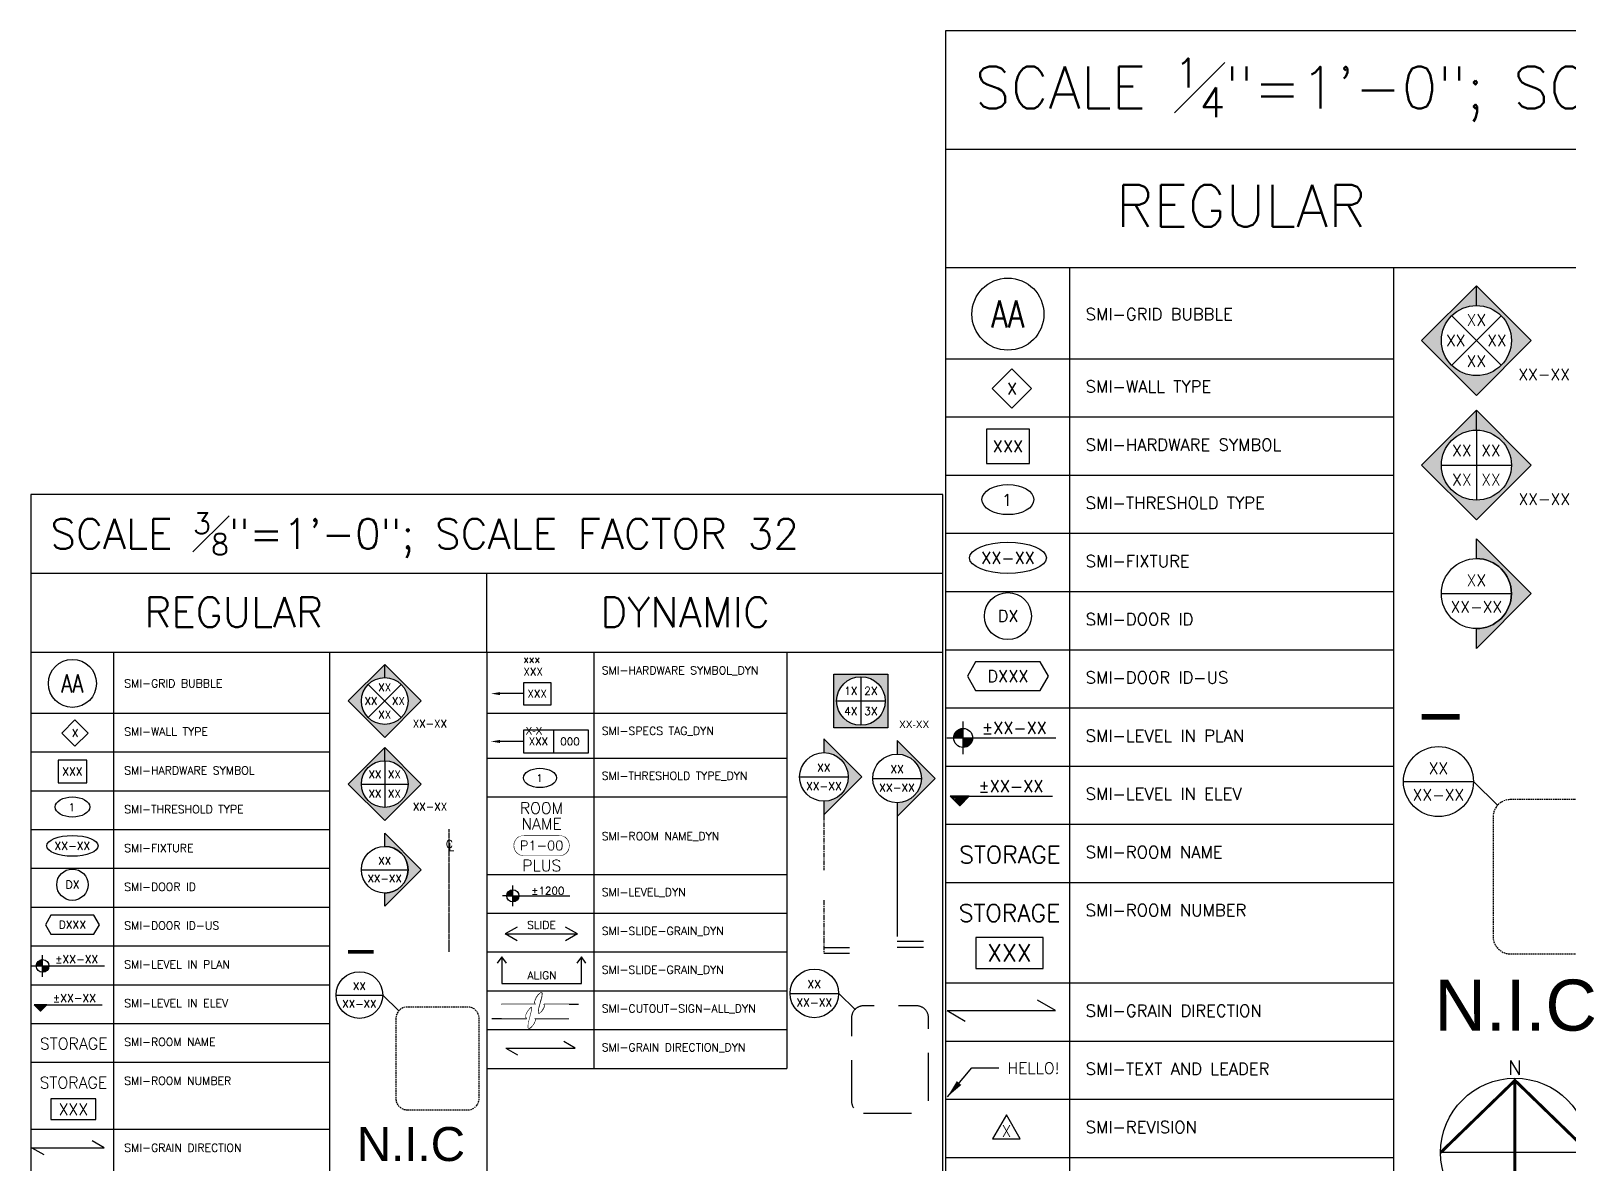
# Model space of a CAD drawing. Header units: inches. Extents: x -11160 to 9368, y -3485 to 2663.
# Drawn here: x -4414 to -3902, y 990 to 1367 of the extents above; entities that cross this region are included whole.
import ezdxf
from ezdxf.enums import TextEntityAlignment as Align

# ---------------------------------------------------------------- set-up
doc = ezdxf.new("R2018")
doc.units = ezdxf.units.IN
doc.header["$MEASUREMENT"] = 0
doc.set_wipeout_variables(frame=1)
for name, pattern in [('AUDIT_D_100415104425-1', [0]), ('CENTER', [2, 1.25, -0.25, 0.25, -0.25]), ('CENTER2', [1.125, 0.75, -0.125, 0.125, -0.125]), ('HIDDENX2', [0.75, 0.5, -0.25]), ('PHANTOM2', [1.25, 0.625, -0.125, 0.125, -0.125, 0.125, -0.125])]:
    doc.linetypes.add(name, pattern=pattern)
doc.layers.add('A-ARCH-NOTE', color=2, linetype='AUDIT_D_100415104425-1', lineweight=20)
doc.layers.add('SM-A-NOTE', color=2, linetype='Continuous')
doc.layers.add('SM-I-Ctrl-Wout', color=197, linetype='Continuous')
doc.styles.add('ATTRIBUTES', font='romans.shx')
doc.styles.add('ATTRIBUTES-1', font='romans.shx', dxfattribs={"height": 0.082031})
doc.styles.add('ROMANS65', font='ROMANS.shx', dxfattribs={"height": 6.5})
doc.styles.add('SIMPLEX', font='simplex.shx')
doc.styles.add('SMI-1', font='romans.shx', dxfattribs={"height": 0.082031})
doc.styles.add('SMI-24', font='romans.shx', dxfattribs={"height": 2})
doc.styles.add('SMI-48', font='romans.shx', dxfattribs={"height": 4})
doc.styles.add('SMM-1', font='romans.shx', dxfattribs={"height": 2})
doc.styles.add('SMM-50', font='romans.shx', dxfattribs={"height": 100})
doc.styles.add('SMM-BOLD', font='arial.ttf', dxfattribs={"height": 0.5})
doc.dimstyles.new('SMI-48', dxfattribs={"dimscale": 48, "dimtxt": 4, "dimasz": 0.125, "dimexe": 0.078125, "dimexo": 0.078125, "dimgap": 0.0625, "dimtad": 1, "dimdec": 4, "dimzin": 3, "dimdsep": 46, "dimlunit": 4, "dimtxsty": 'SMI-48', "dimblk": 'SMI-thick', "dimcen": 0.09375, "dimclrd": 1, "dimclre": 1, "dimclrt": 2, "dimadec": 0, "dimazin": 0, "dimtfac": 0.09375, "dimtdec": 4, "dimtmove": 2, "dimatfit": 3, "dimfxl": 0.078125, "dimfrac": 2, "dimtolj": 1, "dimtzin": 3, "dimarcsym": 0})

# ---------------------------------------------------------------- blocks, each defined once
blk = doc.blocks.new('SMI-thick')
at = {"color": 0, "linetype": 'Continuous'}
blk.add_line((-1.078, 0), (1.078, 0), dxfattribs=at)
at = {"color": 4, "linetype": 'Continuous'}
blk.add_line((0.386, 0.386), (-0.386, -0.386), dxfattribs=at)
blk = doc.blocks.new('SMI-4_way_angled_elevation_symbol')
at = {"color": 2}
for p, q in [((4.36, 4.36), (-4.36, -4.36)), ((-4.36, 4.36), (4.36, -4.36))]:
    blk.add_line(p, q, dxfattribs=at)
blk.add_circle((0, 0), 6.17, dxfattribs=at)
at = {"color": 2, "style": 'ATTRIBUTES-1'}
for p in [(0, 3.62), (-3.62, 0), (3.62, 0), (0, -3.62)]:
    blk.add_attdef('NO', text='', height=2, dxfattribs=at).set_placement(p, align=Align.MIDDLE_CENTER)
blk.add_attdef('PAGE', text='', height=2, dxfattribs=at).set_placement((7.41, -4.97), align=Align.TOP_LEFT)
blk = doc.blocks.new('SMM-reference-bubble')
at = {"color": 3}
blk.add_line((-6.17, 0), (6.17, 0), dxfattribs=at)
blk.add_circle((0, 0), 6.17, dxfattribs=at)
at = {"color": 2, "style": 'ATTRIBUTES-1'}
for tag, p in [('NO', (0, 2.34)), ('PAGE', (0, -2.34))]:
    blk.add_attdef(tag, text='', height=2, dxfattribs=at).set_placement(p, align=Align.MIDDLE_CENTER)
blk = doc.blocks.new('SMI-REVISION')
at = {"color": 2}
blk.add_lwpolyline([(2.44, 4.23), (0, 0), (4.89, 0)], close=True, dxfattribs=at)
at = {"color": 2, "style": 'ATTRIBUTES-1'}
blk.add_attdef('REV_NO.', text='', height=2, dxfattribs=at).set_placement((2.46, 0.39), align=Align.CENTER)
blk = doc.blocks.new('SMI-section_right')
at = {"color": 3}
blk.add_line((-6.17, 0), (6.17, 0), dxfattribs=at)
blk.add_circle((0, 0), 6.17, dxfattribs=at)
at = {"color": 2, "style": 'ATTRIBUTES-1'}
for tag, p in [('NO', (0, 2.34)), ('PAGE', (0, -2.34))]:
    blk.add_attdef(tag, text='', height=2, dxfattribs=at).set_placement(p, align=Align.MIDDLE_CENTER)
blk = doc.blocks.new('SM_TAG FULL ARROW')
for points in [[(6.17, 0), (9.66, 0), (0, 9.66), (-9.66, 0), (-6.17, 0, -1)], [(-6.17, 0), (-9.66, 0), (0, -9.66), (9.66, 0), (6.17, 0, -1)]]:
    blk.add_hatch(color=252).paths.add_polyline_path(points)
at = {"color": 8}
blk.add_line((6.17, 0), (9.66, 0), dxfattribs=at)
blk.add_line((6.17, 0), (9.66, 0), dxfattribs=at)
blk.add_lwpolyline([(-9.66, 0), (0, 9.66), (9.66, 0), (0, -9.66)], close=True, dxfattribs=at)
blk.add_circle((0, 0), 6.17, dxfattribs=at)
blk = doc.blocks.new('SMI-4_way_elevation_symbol')
at = {"color": 3}
for p, q in [((0, 6.17), (0, -6.17)), ((-6.17, 0), (6.17, 0))]:
    blk.add_line(p, q, dxfattribs=at)
blk.add_circle((0, 0), 6.17, dxfattribs=at)
at = {"color": 2, "style": 'ATTRIBUTES-1'}
for p in [(-2.56, 2.56), (2.56, 2.56), (-2.56, -2.56), (2.56, -2.56)]:
    blk.add_attdef('NO', text='', height=2, dxfattribs=at).set_placement(p, align=Align.MIDDLE_CENTER)
blk.add_attdef('PAGE', text='', height=2, dxfattribs=at).set_placement((7.44, -4.99), align=Align.TOP_LEFT)
blk = doc.blocks.new('SM_TAG ARROW')
blk.add_hatch(color=8).paths.add_polyline_path([(0, -6.17), (0, -9.66), (9.66, 0), (0, 9.66), (0, 6.17, -1)])
at = {"color": 8}
blk.add_lwpolyline([(0, -6.17, 1), (0, 6.17), (0, 9.66), (9.66, 0), (0, -9.66)], format="xyb", close=True, dxfattribs=at)
blk = doc.blocks.new('SMI-cline-symbol')
at = {"color": 2, "char_height": 0.082, "width": 2.23601, "style": 'SMI-1'}
for s, insert, attachment_point in [('C', (-0.029, 0.114), 1), ('L', (0, 0), 7)]:
    blk.add_mtext(s, dxfattribs=dict(at, insert=insert, attachment_point=attachment_point))
blk = doc.blocks.new('SMI-4way-elev_dyn')
h = blk.add_hatch(color=8)
h.paths.add_polyline_path([(-0.28, 0.28), (-0.28, -0.28), (0.28, -0.28), (0.28, 0.28)])
h.paths.add_polyline_path([(0.253, 0, 1), (-0.253, 0, 1)], flags=16)
h.paths.add_polyline_path([(-0.188, -0.167), (-0.006, -0.167), (-0.006, -0.044), (-0.188, -0.044)], flags=8)
h.paths.add_polyline_path([(0.022, -0.167), (0.2, -0.167), (0.2, -0.044), (0.022, -0.044)], flags=8)
h.paths.add_polyline_path([(0.022, 0.044), (0.2, 0.044), (0.2, 0.167), (0.022, 0.167)], flags=8)
h.paths.add_polyline_path([(-0.194, 0.044), (-0.04, 0.044), (-0.04, 0.167), (-0.194, 0.167)], flags=8)
at = {"color": 3}
for p, q in [((0, 0.253), (0, -0.253)), ((-0.253, 0), (0.253, 0))]:
    blk.add_line(p, q, dxfattribs=at)
at = {"color": 8}
blk.add_lwpolyline([(-0.28, -0.28), (-0.28, 0.28), (0.28, 0.28), (0.28, -0.28)], close=True, dxfattribs=at)
at = {"color": 3}
blk.add_circle((0, 0), 0.253, dxfattribs=at)
at = {"color": 8}
blk.add_circle((0, 0), 0.253, dxfattribs=at)
at = {"color": 2, "style": 'ATTRIBUTES-1'}
for tag, p in [('N1', (-0.105, 0.105)), ('N2', (0.105, 0.105)), ('N4', (-0.105, -0.105)), ('N3', (0.105, -0.105))]:
    blk.add_attdef(tag, text='', height=0.082, dxfattribs=at).set_placement(p, align=Align.MIDDLE_CENTER)
at = {"color": 2, "lineweight": 30, "flags": 104}
blk.add_attdef('PAGE', text='', height=0.082, dxfattribs=at).set_placement((0.398, -0.205), align=Align.TOP_LEFT)
blk = doc.blocks.new('*U141')
at = {"color": 3}
blk.add_line((0, -44.7), (6.74, -44.7), dxfattribs=at)
at = {"color": 5}
blk.add_line((0, -46.22), (6.74, -46.22), dxfattribs=at)
at = {"color": 5, "linetype": 'CENTER'}
for points in [[(0, -9.66), (0, -24.23)], [(0, -32.17), (0, -46.22)]]:
    blk.add_lwpolyline(points, dxfattribs=at)
blk = doc.blocks.new('*U142')
at = {"layer": 'A-ARCH-NOTE', "color": 3}
blk.add_lwpolyline([(-4.63, -4.76, -1), (-4.63, 0.53), (4.63, 0.53, -1), (4.63, -4.76)], format="xyb", close=True, dxfattribs=at)
at = {"color": 0, "style": 'SIMPLEX'}
blk.add_attdef('P1-00', text='', height=2.5, dxfattribs=at).set_placement((0, -2.11), align=Align.MIDDLE)
at = {"layer": 'A-ARCH-NOTE', "color": 4, "style": 'ATTRIBUTES-1'}
for tag, p in [('RM_NAME2', (0, 6.3)), ('RM_NAME', (0, 2.14)), ('MISC', (0.03, -8.89))]:
    blk.add_attdef(tag, text='', height=3, dxfattribs=at).set_placement(p, align=Align.CENTER)
blk.add_wipeout([(0, 0.53), (4.63, 0.53), (4.91, 0.51), (5.09, 0.49), (5.57, 0.35), (5.95, 0.17), (6.3, -0.07), (6.63, -0.39), (6.93, -0.82), (7.09, -1.15), (7.22, -1.62), (7.27, -2.11), (7.22, -2.61), (7.09, -3.08), (6.93, -3.41), (6.63, -3.84), (6.3, -4.16), (5.95, -4.4), (5.57, -4.58), (5.09, -4.72), (4.91, -4.74), (4.63, -4.76), (0, -4.76), (-4.63, -4.76), (-4.91, -4.74), (-5.09, -4.72), (-5.57, -4.58), (-5.95, -4.4), (-6.3, -4.16), (-6.63, -3.84), (-6.93, -3.41), (-7.09, -3.08), (-7.22, -2.61), (-7.27, -2.11), (-7.22, -1.62), (-7.09, -1.15), (-6.93, -0.82), (-6.63, -0.39), (-6.3, -0.07), (-5.95, 0.17), (-5.57, 0.35), (-5.09, 0.49), (-4.91, 0.51), (-4.63, 0.53)]).dxf.layer = 'SM-I-Ctrl-Wout'
blk = doc.blocks.new('*U145')
at = {"color": 1}
blk.add_lwpolyline([(-6.19, 0.02, 0.8, 0, 0), (-8.59, 0.02, 0, 0, 0)], format="xyseb", dxfattribs=at)
for points in [[(-4.2, 0.02), (-6.19, 0.02)], [(0, 0.02), (-4.2, 0.02)]]:
    blk.add_lwpolyline(points, dxfattribs=at)
blk.add_lwpolyline([(0, -2.91), (7.29, -2.91), (7.29, 2.91), (0, 2.91)], close=True, dxfattribs=at)
at = {"color": 2, "style": 'ATTRIBUTES-1'}
for tag, p in [('NAME2', (0, 9.13)), ('NAME1', (0, 5.82))]:
    blk.add_attdef(tag, text='', height=2, dxfattribs=at).set_placement(p, align=Align.MIDDLE_LEFT)
blk.add_attdef('NO.', text='', height=2, dxfattribs=at).set_placement((3.64, 0), align=Align.MIDDLE_CENTER)
blk = doc.blocks.new('*U161')
at = {"color": 1}
blk.add_line((7.93, 3.02), (7.93, -2.98), dxfattribs=at)
at = {"color": 1, "linetype": 'ByBlock'}
blk.add_lwpolyline([(-6.22, 0.02, 0.8, 0, 0), (-8.62, 0.02, 0, 0, 0)], format="xyseb", dxfattribs=at)
for points in [[(-4.8, 0.02), (-6.22, 0.02)], [(0, 0.02), (-4.8, 0.02)]]:
    blk.add_lwpolyline(points, dxfattribs=at)
at = {"color": 0}
blk.add_lwpolyline([(0, -2.98), (17.23, -2.98), (17.23, 3.02), (0, 3.02)], close=True, dxfattribs=at)
at = {"color": 2, "lineweight": 30, "flags": 104}
blk.add_attdef('NAME', text='', height=2, dxfattribs=at).set_placement((0.57, 3.83), align=Align.BOTTOM_LEFT)
at = {"color": 2, "style": 'SMM-1'}
blk.add_attdef('TYP', text='', height=2, dxfattribs=at).set_placement((3.96, 0.02), align=Align.MIDDLE_CENTER)
blk.add_attdef('XXX', text='', height=2, dxfattribs=at).set_placement((9.73, 0.02), align=Align.MIDDLE_LEFT)
blk = doc.blocks.new('*U147')
at = {"linetype": 'ByBlock'}
for points in [[(-0.328, 0.188), (0.129, 0.188, -0.35878), (0.113, 0.222, -0.158891), (0.191, 0.34, -0.660676), (0.202, 0.336, -0.099894), (0.193, 0.272), (0.16, 0.144, 0.063527), (0.151, 0.074, 0.712672), (0.172, 0.064, 0.165502), (0.24, 0.151, 0.321469), (0.232, 0.188), (0.69, 0.188)], [(-0.457, 0), (0, 0, -0.35878), (-0.015, 0.034, -0.158891), (0.062, 0.152, -0.660676), (0.073, 0.148, -0.099894), (0.064, 0.084), (0.032, -0.044, 0.063527), (0.023, -0.113, 0.712672), (0.043, -0.124, 0.165502), (0.112, -0.036, 0.321469), (0.104, 0), (0.561, 0)]]:
    blk.add_lwpolyline(points, format="xyb", dxfattribs=at)
at = {"color": 191, "linetype": 'ByBlock'}
blk.add_wipeout([(-0.328, 0.188), (-0.328, 0), (0, 0), (-0.007, 0.005), (-0.011, 0.009), (-0.014, 0.014), (-0.016, 0.021), (-0.016, 0.027), (-0.015, 0.034), (-0.012, 0.045), (-0.009, 0.055), (-0.004, 0.067), (0.002, 0.078), (0.009, 0.091), (0.014, 0.099), (0.021, 0.11), (0.027, 0.117), (0.034, 0.125), (0.039, 0.131), (0.046, 0.138), (0.052, 0.144), (0.059, 0.15), (0.065, 0.154), (0.069, 0.154), (0.071, 0.149), (0.073, 0.144), (0.073, 0.131), (0.072, 0.115), (0.07, 0.105), (0.068, 0.096), (0.064, 0.084), (0.061, 0.069), (0.058, 0.059), (0.055, 0.049), (0.052, 0.035), (0.048, 0.02), (0.045, 0.01), (0.041, -0.008), (0.038, -0.019), (0.034, -0.034), (0.031, -0.048), (0.027, -0.063), (0.025, -0.08), (0.023, -0.098), (0.023, -0.117), (0.024, -0.121), (0.026, -0.124), (0.029, -0.126), (0.037, -0.127), (0.046, -0.122), (0.055, -0.115), (0.063, -0.109), (0.074, -0.098), (0.08, -0.091), (0.089, -0.079), (0.096, -0.069), (0.101, -0.06), (0.106, -0.05), (0.112, -0.036), (0.114, -0.026), (0.114, -0.017), (0.111, -0.009), (0.106, -0.002), (0.104, 0), (0.561, 0), (0.561, 0.188), (0.232, 0.188), (0.237, 0.183), (0.24, 0.177), (0.242, 0.171), (0.243, 0.166), (0.243, 0.16), (0.241, 0.154), (0.239, 0.147), (0.236, 0.141), (0.231, 0.13), (0.227, 0.122), (0.22, 0.112), (0.216, 0.106), (0.211, 0.099), (0.205, 0.093), (0.199, 0.086), (0.193, 0.081), (0.187, 0.076), (0.181, 0.071), (0.175, 0.066), (0.172, 0.064), (0.169, 0.062), (0.165, 0.061), (0.162, 0.061), (0.16, 0.061), (0.158, 0.062), (0.155, 0.064), (0.153, 0.066), (0.152, 0.068), (0.151, 0.07), (0.151, 0.074), (0.152, 0.087), (0.153, 0.104), (0.156, 0.126), (0.159, 0.14), (0.162, 0.15), (0.164, 0.16), (0.168, 0.173), (0.169, 0.18), (0.172, 0.19), (0.176, 0.204), (0.179, 0.217), (0.182, 0.228), (0.185, 0.24), (0.189, 0.254), (0.193, 0.27), (0.196, 0.28), (0.198, 0.287), (0.2, 0.298), (0.201, 0.308), (0.202, 0.315), (0.202, 0.326), (0.202, 0.33), (0.201, 0.337), (0.201, 0.337), (0.199, 0.34), (0.198, 0.341), (0.194, 0.342), (0.191, 0.34), (0.186, 0.336), (0.177, 0.328), (0.168, 0.319), (0.16, 0.31), (0.149, 0.297), (0.138, 0.279), (0.131, 0.267), (0.125, 0.255), (0.121, 0.245), (0.117, 0.235), (0.113, 0.222), (0.112, 0.212), (0.113, 0.206), (0.116, 0.199), (0.12, 0.194), (0.123, 0.191), (0.129, 0.188)], dxfattribs=at).dxf.layer = 'SM-I-Ctrl-Wout'
blk = doc.blocks.new('*U149')
at = {"color": 3}
blk.add_ellipse((4.3, -0.07), major_axis=(4.38, 0), ratio=0.581778, dxfattribs=at)
at = {"color": 2, "style": 'ATTRIBUTES-1'}
blk.add_attdef('TRASH_NO.', text='', height=2, dxfattribs=at).set_placement((4.13, -1.14), align=Align.CENTER)
blk = doc.blocks.new('*U150')
h = blk.add_hatch(color=9)
h.paths.add_polyline_path([(0, 1.6, 0.414214), (-1.6, 0), (0, 0)])
h.paths.add_polyline_path([(1.6, 0), (0, 0), (0, -1.6, 0.414214)])
at = {"color": 3}
for p, q in [((-1.6, 0), (-2.75, 0)), ((-1.6, 0), (15.05, 0)), ((0, -2.75), (0, 2.75))]:
    blk.add_line(p, q, dxfattribs=at)
blk.add_circle((0, 0), 1.6, dxfattribs=at)
at = {"color": 2, "style": 'ATTRIBUTES-1'}
blk.add_attdef('LEVEL', text='', height=2, dxfattribs=at).set_placement((4.92, -0.27), align=Align.BOTTOM_LEFT)
blk = doc.blocks.new('SMI-grain_direction_DYN')
for p, q in [((0, 0), (3.05, -1.76)), ((0, 0), (18.36, 0)), ((18.36, 0), (15.31, 1.76))]:
    blk.add_line(p, q)
blk = doc.blocks.new('*U162')
at = {"color": 1}
for points in [[(0.048, -0.067), (0, 0), (-0.048, -0.067)], [(0, 0), (0, -0.278), (0.828, -0.278), (0.828, 0)], [(0.876, -0.067), (0.828, 0), (0.78, -0.067)]]:
    blk.add_lwpolyline(points, dxfattribs=at)
at = {"color": 2, "style": 'SMM-1', "flags": 8}
blk.add_attdef('ALIGN', text='', height=0.082, dxfattribs=at).set_placement((0.419, -0.194), align=Align.MIDDLE_CENTER)
blk = doc.blocks.new('SMI-walltype')
at = {"color": 3}
blk.add_lwpolyline([(-0.001, -0.136), (0.135, 0), (-0.001, 0.137), (-0.137, 0)], close=True, dxfattribs=at)
at = {"color": 2, "style": 'ATTRIBUTES-1'}
blk.add_attdef('WALL_TYPE_NO.', text='', height=0.082, dxfattribs=at).set_placement((0, 0), align=Align.MIDDLE_CENTER)
blk = doc.blocks.new('*U163')
at = {"color": 1}
for p, q in [((-0.251, 0.072), (-0.376, 0)), ((0.376, 0), (0.251, -0.072))]:
    blk.add_line(p, q, dxfattribs=at)
blk.add_lwpolyline([(-0.251, -0.072), (-0.376, 0), (0.376, 0), (0.251, 0.072)], dxfattribs=at)
at = {"color": 2, "style": 'SMI-1', "flags": 8}
blk.add_attdef('TEXT', text='', height=0.082, dxfattribs=at).set_placement((0, 0.093), align=Align.MIDDLE_CENTER)
blk = doc.blocks.new('*U164')
at = {"color": 5, "linetype": 'CENTER'}
blk.add_line((0, -0.396), (0, -1.757), dxfattribs=at)
at = {"color": 3}
blk.add_line((0, -1.695), (0.276, -1.695), dxfattribs=at)
at = {"color": 5}
blk.add_line((0, -1.757), (0.276, -1.757), dxfattribs=at)
blk = doc.blocks.new('*U204')
h = blk.add_hatch(color=8)
edge = h.paths.add_edge_path()
edge.add_line((0.396, 0), (0, 0.396))
edge.add_line((0, 0.396), (0, 0.253))
edge.add_arc((0, 0), 0.253, -90, 90, ccw=False)
edge.add_line((0, -0.253), (0, -0.396))
edge.add_line((0, -0.396), (0.396, 0))
at = {"color": 3}
blk.add_line((-0.253, 0), (0.253, 0), dxfattribs=at)
at = {"color": 8}
blk.add_lwpolyline([(0.396, 0), (0, 0.396), (0, 0.253, -1), (0, -0.253), (0, -0.396)], format="xyb", close=True, dxfattribs=at)
at = {"color": 3}
blk.add_circle((0, 0), 0.253, dxfattribs=at)
at = {"color": 2, "style": 'SMI-1', "flags": 8}
for tag, p in [('NO', (0, 0.096)), ('PAGE', (0, -0.096))]:
    blk.add_attdef(tag, text='', height=0.082, dxfattribs=at).set_placement(p, align=Align.MIDDLE_CENTER)
blk = doc.blocks.new('SMI-room_number')
at = {"color": 3}
blk.add_lwpolyline([(0, -0.107), (0.468, -0.107), (0.468, 0.107), (0, 0.107)], close=True, dxfattribs=at)
at = {"color": 4, "style": 'ATTRIBUTES'}
blk.add_attdef('R_NAME', text='', height=0.12, dxfattribs=at).set_placement((0.234, 0.277), align=Align.MIDDLE_CENTER)
at = {"color": 2, "style": 'ATTRIBUTES'}
blk.add_attdef('NO.', text='', height=0.12, dxfattribs=at).set_placement((0.234, 0), align=Align.MIDDLE_CENTER)
blk = doc.blocks.new('SMI-room_name')
at = {"color": 4, "style": 'ATTRIBUTES'}
blk.add_attdef('R_NAME', text='', height=0.12, dxfattribs=at).set_placement((0, 0), align=Align.MIDDLE_CENTER)
blk = doc.blocks.new('SMI-door-ID')
at = {"color": 2}
blk.add_circle((-0.001, -0.001), 0.163, dxfattribs=at)
at = {"color": 2, "style": 'ATTRIBUTES-1'}
blk.add_attdef('DOOR_NO.', text='', height=0.082, dxfattribs=at).set_placement((0, 0), align=Align.MIDDLE_CENTER)
blk = doc.blocks.new('*U205')
at = {"color": 3}
for p, q in [((-0.64, 0.688), (-0.133, 0.688)), ((-0.133, 0.688), (0.037, 0.521))]:
    blk.add_line(p, q, dxfattribs=at)
at = {"color": 3, "linetype": 'HIDDENX2', "flags": 128}
blk.add_lwpolyline([(0.125, -0.558), (0.677, -0.558, 0.414214), (0.802, -0.433), (0.802, 0.433, 0.414214), (0.677, 0.558), (0.125, 0.558, 0.414214), (0, 0.433), (0, -0.433, 0.414214)], format="xyb", close=True, dxfattribs=at)
at = {"color": 3}
blk.add_circle((-0.387, 0.688), 0.253, dxfattribs=at)
at = {"color": 2, "style": 'SMI-1', "flags": 8}
for tag, p in [('#', (-0.387, 0.784)), ('##', (-0.387, 0.592))]:
    blk.add_attdef(tag, text='', height=0.082, dxfattribs=at).set_placement(p, align=Align.MIDDLE_CENTER)
blk = doc.blocks.new('SMI-NORTH')
at = {"color": 8, "linetype": 'Continuous'}
blk.add_line((0.516, 0), (-0.516, 0), dxfattribs=at)
at = {"color": 8, "linetype": 'Continuous', "const_width": 0.0206}
for points in [[(-0.516, 0), (0, 0.501), (0.516, 0)], [(0, -0.516), (0, 0.505)]]:
    blk.add_lwpolyline(points, dxfattribs=at)
at = {"color": 8, "linetype": 'Continuous'}
blk.add_circle((0, 0), 0.516, dxfattribs=at)
at = {"color": 2, "linetype": 'Continuous', "style": 'ROMANS65'}
blk.add_text('N', height=0.101, dxfattribs=at).set_placement((-0.049, 0.539))
blk = doc.blocks.new('SMI-grid_bubble')
at = {"linetype": 'Continuous'}
blk.add_circle((0, 0), 0.25, dxfattribs=at)
at = {"color": 2, "linetype": 'Continuous', "style": 'SMI-1', "width": 0.8}
blk.add_attdef('XX', text='', height=0.188, dxfattribs=at).set_placement((0, 0), align=Align.MIDDLE_CENTER)
blk = doc.blocks.new('SMI-hardware_symbol')
at = {"color": 1}
blk.add_lwpolyline([(-0.149, -0.119), (0.149, -0.119), (0.149, 0.119), (-0.149, 0.119)], close=True, dxfattribs=at)
at = {"color": 2, "style": 'ATTRIBUTES-1'}
blk.add_attdef('NO.', text='', height=0.082, dxfattribs=at).set_placement((0, 0), align=Align.MIDDLE_CENTER)
blk = doc.blocks.new('SMI-trash_type')
at = {"color": 3}
blk.add_ellipse((0, 0), major_axis=(0.18, 0), ratio=0.581778, dxfattribs=at)
at = {"color": 2, "style": 'ATTRIBUTES-1'}
blk.add_attdef('TRASH_NO.', text='', height=0.082, dxfattribs=at).set_placement((-0.007, -0.044), align=Align.CENTER)
blk = doc.blocks.new('SMI-fixture')
at = {"color": 3}
blk.add_ellipse((0, 0), major_axis=(0.267, 0), ratio=0.405564, dxfattribs=at)
at = {"color": 2, "style": 'ATTRIBUTES-1'}
blk.add_attdef('FIXTURE_NO.', text='', height=0.082, dxfattribs=at).set_placement((0, 0), align=Align.MIDDLE_CENTER)
blk = doc.blocks.new('SMI-door-ID-US')
at = {"color": 2}
blk.add_lwpolyline([(0.224, 0.099), (-0.224, 0.099), (-0.281, 0), (-0.224, -0.099), (0.224, -0.099), (0.281, 0)], close=True, dxfattribs=at)
at = {"color": 2, "style": 'ATTRIBUTES-1'}
blk.add_attdef('DOOR_ID', text='', height=0.082, dxfattribs=at).set_placement((0, 0), align=Align.MIDDLE_CENTER)
blk = doc.blocks.new('SMI-level_in_plan')
at = {"color": 3}
for p, q in [((0, -0.113), (0, 0.113)), ((-0.113, 0), (0.643, 0)), ((-0.065, 0.009), (-0.009, 0.065)), ((-0.064, 0), (0.002, 0.066)), ((-0.062, 0.022), (-0.022, 0.062)), ((-0.054, 0), (0, 0.054)), ((-0.044, 0), (0, 0.044)), ((-0.034, 0), (0, 0.034)), ((-0.024, 0), (0, 0.024)), ((-0.014, 0), (0, 0.014)), ((-0.004, 0), (0, 0.004)), ((0.064, 0), (-0.002, -0.066)), ((0.004, 0), (0, -0.004)), ((0.024, 0), (0, -0.024)), ((0.014, 0), (0, -0.014)), ((0.034, 0), (0, -0.034)), ((0.044, 0), (0, -0.044)), ((0.054, 0), (0, -0.054)), ((0.065, -0.009), (0.009, -0.065)), ((0.062, -0.022), (0.022, -0.062))]:
    blk.add_line(p, q, dxfattribs=at)
blk.add_circle((0, 0), 0.0658, dxfattribs=at)
at = {"color": 2, "style": 'ATTRIBUTES-1'}
blk.add_attdef('LEVEL', text='', height=0.082, dxfattribs=at).set_placement((0.355, 0.07), align=Align.MIDDLE_CENTER)
blk = doc.blocks.new('SMI-level_in_elev')
at = {"color": 3}
for p, q in [((-0.066, 0.066), (0.643, 0.066)), ((-0.06, 0.06), (-0.054, 0.066)), ((-0.055, 0.055), (-0.044, 0.066)), ((-0.05, 0.05), (-0.034, 0.066)), ((-0.045, 0.045), (-0.024, 0.066)), ((-0.04, 0.04), (-0.014, 0.066)), ((-0.035, 0.035), (-0.004, 0.066)), ((0.004, 0.066), (-0.031, 0.031)), ((0.014, 0.066), (-0.026, 0.026)), ((0.024, 0.066), (-0.021, 0.021)), ((0.034, 0.066), (-0.016, 0.016)), ((0.044, 0.066), (-0.011, 0.011)), ((0.054, 0.066), (-0.006, 0.006)), ((0.064, 0.066), (-0.001, 0.001))]:
    blk.add_line(p, q, dxfattribs=at)
blk.add_lwpolyline([(-0.066, 0.066), (0, 0), (0.066, 0.066), (-0.066, 0.066)], dxfattribs=at)
at = {"color": 2, "style": 'ATTRIBUTES-1'}
blk.add_attdef('LEVEL', text='', height=0.082, dxfattribs=at).set_placement((0.355, 0.136), align=Align.MIDDLE_CENTER)
blk = doc.blocks.new('SMI-grain_direction')
at = {"color": 1}
for p, q in [((-0.753, 0), (0, 0)), ((-0.753, 0), (-0.628, -0.072)), ((0, 0), (-0.125, 0.072))]:
    blk.add_line(p, q, dxfattribs=at)

msp = doc.modelspace()

# ---------------------------------------------------------------- linework, layer by layer
for p, q in [((-4068.00576, 1288.22875), (-4068.00576, 962.0615)), ((-3960.06095, 1288.22875), (-3960.06095, 942.68148)), ((-4109.32145, 1257.9851), (-3960.06095, 1257.9851)), ((-4109.32145, 1238.60508), (-3960.06095, 1238.60508)), ((-4109.32145, 1219.22506), (-3960.06095, 1219.22506)), ((-4109.32145, 1199.84504), (-3960.06095, 1199.84504)), ((-4109.32145, 1180.46502), (-3960.06095, 1180.46502)), ((-4386.50142, 1160.12631), (-4386.50142, 942.68148)), ((-4314.53821, 1160.12631), (-4314.53821, 929.76146)), ((-4226.49021, 1160.12631), (-4226.49021, 1021.64801)), ((-4162.14451, 1160.12631), (-4162.14451, 1021.64801)), ((-4109.32145, 1161.085), (-3960.06095, 1161.085)), ((-4414.04521, 1139.96388), (-4314.53821, 1139.96388)), ((-4262.14829, 1139.96388), (-4162.14451, 1139.96388)), ((-4109.32145, 1141.70498), (-3960.06095, 1141.70498)), ((-4414.04521, 1127.04387), (-4314.53821, 1127.04387)), ((-4262.14829, 1125.00812), (-4162.14451, 1125.00812)), ((-4109.32145, 1122.32496), (-3960.06095, 1122.32496)), ((-4414.04521, 1114.12385), (-4314.53821, 1114.12385)), ((-4109.32145, 1102.94494), (-3960.06095, 1102.94494)), ((-4414.04521, 1101.20384), (-4314.53821, 1101.20384)), ((-4414.04521, 1088.28383), (-4314.53821, 1088.28383)), ((-4109.32145, 1083.56492), (-3960.06095, 1083.56492)), ((-4414.04521, 1075.36381), (-4314.53821, 1075.36381)), ((-4262.14829, 1073.32806), (-4162.14451, 1073.32806)), ((-4414.04521, 1062.4438), (-4314.53821, 1062.4438)), ((-4262.14829, 1060.40805), (-4162.14451, 1060.40805)), ((-4414.04521, 1049.52379), (-4314.53821, 1049.52379)), ((-4109.32145, 1050.12016), (-3960.06095, 1050.12016)), ((-4414.04521, 1036.60377), (-4314.53821, 1036.60377)), ((-4109.32145, 1030.74014), (-3960.06095, 1030.74014)), ((-4414.04521, 1023.68376), (-4314.53821, 1023.68376)), ((-4262.14829, 1021.64801), (-4162.14451, 1021.64801)), ((-4109.32145, 1011.36012), (-3960.06095, 1011.36012)), ((-4414.04521, 1001.38725), (-4314.53821, 1001.38725)), ((-4109.32145, 991.9801), (-3960.06095, 991.9801))]:
    msp.add_line(p, q)
at = {"color": 30}
msp.add_line((-4262.14829, 1160.12631), (-4262.14829, 1186.45782), dxfattribs=at)
at = {"color": 3}
for p, q in [((-3933.43458, 1117.15402), (-3925.38615, 1109.31632)), ((-4296.78729, 1046.07649), (-4291.42167, 1040.85136))]:
    msp.add_line(p, q, dxfattribs=at)
at = {"color": 8, "linetype": 'CENTER2'}
msp.add_line((-4274.82415, 1101.26489), (-4274.82415, 1060.48825), dxfattribs=at)
at = {"color": 30}
for points in [[(-3653.6307, 1327.72602), (-3653.6307, 1367.22329), (-4109.32145, 1367.22329), (-4109.32145, 1327.72602)], [(-3653.6307, 1288.22875), (-3653.6307, 1327.72602), (-4109.32145, 1327.72602), (-4109.32145, 1288.22875)], [(-3881.47608, 1288.22875), (-4109.32145, 1288.22875), (-4109.32145, 903.92144), (-3881.47608, 903.92144)], [(-4110.25138, 1186.45782), (-4110.25138, 1212.78934), (-4414.04521, 1212.78934), (-4414.04521, 1186.45782)], [(-4110.25138, 1160.12631), (-4110.25138, 1186.45782), (-4414.04521, 1186.45782), (-4414.04521, 1160.12631)], [(-4262.14829, 1160.12631), (-4414.04521, 1160.12631), (-4414.04521, 903.92144), (-4262.14829, 903.92144)]]:
    msp.add_lwpolyline(points, dxfattribs=at)
at = {"color": 5, "linetype": 'PHANTOM2', "ltscale": 0.5}
for points in [[(-3950.74945, 1199.93661, 0, 0, 0), (-3950.74945, 1138.77166, 1.88976, 1.88976, 0), (-3938.01663, 1138.77166, 0, 0, 0)], [(-4308.33054, 1101.26489, 0, 0, 0), (-4308.33054, 1060.48825, 1.25984, 1.25984, 0), (-4299.842, 1060.48825, 0, 0, 0)]]:
    msp.add_lwpolyline(points, format="xyseb", dxfattribs=at)
at = {"color": 30}
msp.add_lwpolyline([(-4262.14829, 903.92144), (-4110.25138, 903.92144), (-4110.25138, 1160.12631), (-4262.14829, 1160.12631)], close=True, dxfattribs=at)
at = {"color": 3, "linetype": 'HIDDENX2', "flags": 128}
for points in [[(-3921.15538, 1059.77548), (-3891.02829, 1059.77548, 0.414213562), (-3885.26829, 1065.53548), (-3885.26829, 1105.40758, 0.414213562), (-3891.02829, 1111.16758), (-3921.15538, 1111.16758, 0.414213562), (-3926.91538, 1105.40758), (-3926.91538, 1065.53548, 0.414213562)], [(-4288.60116, 1007.82413), (-4268.51643, 1007.82413, 0.414213562), (-4264.67643, 1011.66413), (-4264.67643, 1038.24554, 0.414213562), (-4268.51643, 1042.08554), (-4288.60116, 1042.08554, 0.414213562), (-4292.44116, 1038.24554), (-4292.44116, 1011.66413, 0.414213562)]]:
    msp.add_lwpolyline(points, format="xyb", close=True, dxfattribs=at)

# ---------------------------------------------------------------- block references
at = {"color": 0}
ref = msp.add_blockref('SMI-grid_bubble', (-4088.53302, 1272.84667), dxfattribs=dict(at, xscale=48, yscale=48, zscale=48))
ref.add_attrib('XX', 'AA', dxfattribs={"color": 0, "linetype": 'Continuous', "height": 9, "style": 'SMI-1', "width": 0.8}).set_placement((-4088.53302, 1272.84667), align=Align.MIDDLE_CENTER)
at = {"rotation": 90}
for p, xscale, yscale, zscale in [((-3932.45998, 1264.04346), 1.889763779527563, 1.889763779527563, 1.889763779527563), ((-3932.45998, 1222.55971), 1.889763779527563, 1.889763779527563, 1.889763779527563), ((-4296.13756, 1144.00278), 1.259842519685042, 1.259842519685042, 1.259842519685042), ((-4296.13756, 1116.34695), 1.259842519685042, 1.259842519685042, 1.259842519685042)]:
    msp.add_blockref('SM_TAG FULL ARROW', p, dxfattribs=dict(at, xscale=xscale, yscale=yscale, zscale=zscale))
ref = msp.add_blockref('SMI-4_way_angled_elevation_symbol', (-3932.45998, 1264.04346), dxfattribs=dict(xscale=1.889763779527559, yscale=1.889763779527559, zscale=1.889763779527559))
ref.add_attrib('PAGE', 'XX-XX', dxfattribs={"color": 2, "height": 3.78, "style": 'ATTRIBUTES-1'}).set_placement((-3918.45937, 1254.65849), align=Align.TOP_LEFT)
ref.add_attrib('NO', 'XX', dxfattribs={"color": 2, "height": 3.78, "style": 'ATTRIBUTES-1'}).set_placement((-3939.31021, 1264.04346), align=Align.MIDDLE_CENTER)
ref.add_attrib('NO', 'XX', dxfattribs={"color": 2, "height": 3.78, "style": 'ATTRIBUTES-1'}).set_placement((-3932.45998, 1257.19322), align=Align.MIDDLE_CENTER)
ref.add_attrib('NO', 'XX', dxfattribs={"color": 2, "height": 3.78, "style": 'ATTRIBUTES-1'}).set_placement((-3925.60974, 1264.04346), align=Align.MIDDLE_CENTER)
ref.add_attrib('NO', 'XX', dxfattribs={"color": 2, "height": 3.78, "style": 'ATTRIBUTES-1'}).set_placement((-3932.45998, 1270.89369), align=Align.MIDDLE_CENTER)
at = {"color": 0}
for name, p, xscale, yscale, zscale, values in [('SMI-walltype', (-4087.18145, 1248.04566), 48, 48, 48, {'WALL_TYPE_NO.': 'X'}), ('SMI-trash_type', (-4088.53302, 1211.08733), 48, 48, 48, {'TRASH_NO.': '1'}), ('SMI-fixture', (-4088.53302, 1191.66425), 48, 48, 48, {'FIXTURE_NO.': 'XX-XX'}), ('SMI-door-ID', (-4088.48421, 1172.32706), 48, 48, 48, {'DOOR_NO.': 'DX'}), ('SMI-walltype', (-4399.28521, 1133.33759), 32, 32, 32, {'WALL_TYPE_NO.': 'X'}), ('SMI-level_in_plan', (-4103.4317, 1131.698), 48, 48, 48, {'LEVEL': '%%pXX-XX'}), ('SMI-level_in_elev', (-4104.56161, 1109.09065), 48, 48, 48, {'LEVEL': '%%pXX-XX'}), ('SMI-trash_type', (-4400.16983, 1108.6987), 32, 32, 32, {'TRASH_NO.': '1'}), ('SMI-fixture', (-4400.16983, 1095.74998), 32, 32, 32, {'FIXTURE_NO.': 'XX-XX'}), ('SMI-door-ID', (-4400.13729, 1082.85852), 32, 32, 32, {'DOOR_NO.': 'DX'}), ('SMI-level_in_plan', (-4410.10228, 1055.77248), 32, 32, 32, {'LEVEL': '%%pXX-XX'}), ('SMI-level_in_elev', (-4410.85556, 1040.70092), 32, 32, 32, {'LEVEL': '%%pXX-XX'})]:
    msp.add_blockref(name, p, dxfattribs=dict(at, xscale=xscale, yscale=yscale, zscale=zscale)).add_auto_attribs(values)
for name, p, xscale, yscale, zscale, values in [('SMI-hardware_symbol', (-4088.5353, 1228.82869), 48, 48, 48, {'NO.': 'XXX'}), ('SMI-section_right', (-3932.45998, 1179.76635), 1.889763779527559, 1.889763779527559, 1.889763779527559, {'NO': 'XX', 'PAGE': 'XX-XX'}), ('*U145', (-4249.92226, 1146.43598), 1.259842519685039, 1.259842519685039, 1.259842519685039, {'NO.': 'XXX', 'NAME1': 'XXX', 'NAME2': 'xxx'}), ('SMI-door-ID-US', (-4088.53628, 1152.28149), 48, 48, 48, {'DOOR_ID': 'DXXX'}), ('*U204', (-4149.82453, 1118.71388), 32, 32, 32, {'NO': 'XX', 'PAGE': 'XX-XX'}), ('*U204', (-4125.44128, 1118.20661), 32, 32, 32, {'NO': 'XX', 'PAGE': 'XX-XX'}), ('SMM-reference-bubble', (-3945.09858, 1117.15402), 1.889763779527559, 1.889763779527559, 1.889763779527559, {'NO': 'XX', 'PAGE': 'XX-XX'}), ('SMI-hardware_symbol', (-4400.17135, 1120.52627), 32, 32, 32, {'NO.': 'XXX'}), ('*U149', (-4249.82806, 1118.46811), 1.259842519685039, 1.259842519685039, 1.259842519685039, {'TRASH_NO.': '1'}), ('SMI-section_right', (-4296.13756, 1087.81805), 1.259842519685039, 1.259842519685039, 1.259842519685039, {'NO': 'XX', 'PAGE': 'XX-XX'}), ('SMI-room_name', (-4087.84359, 1092.82739), 48, 48, 48, {'R_NAME': 'STORAGE'}), ('*U150', (-4253.48107, 1079.11959), 1.259842519685039, 1.259842519685039, 1.259842519685039, {'LEVEL': '%%p1200'}), ('SMI-room_number', (-4099.23307, 1060.08173), 48, 48, 48, {'NO.': 'XXX', 'R_NAME': 'STORAGE'}), ('SMI-door-ID-US', (-4400.172, 1069.49481), 32, 32, 32, {'DOOR_ID': 'DXXX'}), ('*U163', (-4243.92674, 1066.42332), 32, 32, 32, {'TEXT': 'SLIDE'}), ('*U162', (-4257.12571, 1058.83178), 32, 32, 32, {'ALIGN': 'ALIGN'}), ('SMM-reference-bubble', (-4304.56329, 1046.07649), 1.259842519685039, 1.259842519685039, 1.259842519685039, {'NO': 'XX', 'PAGE': 'XX-XX'}), ('*U205', (-4140.63871, 1024.60707), 32, 32, 32, {'#': 'XX', '##': 'XX-XX'}), ('SMI-room_name', (-4399.72663, 1029.85874), 32, 32, 32, {'R_NAME': 'STORAGE'}), ('SMI-room_number', (-4407.31962, 1008.0283), 32, 32, 32, {'NO.': 'XXX', 'R_NAME': 'STORAGE'}), ('SMI-REVISION', (-4093.65239, 998.16228), 1.889763779527559, 1.889763779527559, 1.889763779527559, {'REV_NO.': 'X'})]:
    msp.add_blockref(name, p, dxfattribs=dict(xscale=xscale, yscale=yscale, zscale=zscale)).add_auto_attribs(values)
ref = msp.add_blockref('SMI-4_way_elevation_symbol', (-3932.45998, 1222.55971), dxfattribs=dict(xscale=1.889763779527559, yscale=1.889763779527559, zscale=1.889763779527559))
ref.add_attrib('PAGE', 'XX-XX', dxfattribs={"color": 2, "height": 3.78, "style": 'ATTRIBUTES-1'}).set_placement((-3918.40695, 1213.12977), align=Align.TOP_LEFT)
ref.add_attrib('NO', 'XX', dxfattribs={"color": 2, "height": 3.78, "style": 'ATTRIBUTES-1'}).set_placement((-3937.30382, 1217.71586), align=Align.MIDDLE_CENTER)
ref.add_attrib('NO', 'XX', dxfattribs={"color": 2, "height": 3.78, "style": 'ATTRIBUTES-1'}).set_placement((-3927.61613, 1217.71586), align=Align.MIDDLE_CENTER)
ref.add_attrib('NO', 'XX', dxfattribs={"color": 2, "height": 3.78, "style": 'ATTRIBUTES-1'}).set_placement((-3927.61613, 1227.40356), align=Align.MIDDLE_CENTER)
ref.add_attrib('NO', 'XX', dxfattribs={"color": 2, "height": 3.78, "style": 'ATTRIBUTES-1'}).set_placement((-3937.30382, 1227.40356), align=Align.MIDDLE_CENTER)
for name, p, xscale, yscale, zscale in [('SM_TAG ARROW', (-3932.45998, 1179.76635), 1.889763779527559, 1.889763779527559, 1.889763779527559), ('*U141', (-4149.82453, 1118.20661), 1.259842519685039, 1.259842519685039, 1.259842519685039), ('*U164', (-4125.44128, 1118.20661), 32, 32, 32), ('SM_TAG ARROW', (-4296.13756, 1087.81805), 1.259842519685039, 1.259842519685039, 1.259842519685039), ('SMI-cline-symbol', (-4274.82415, 1094.12757), 30.72000000000002, 30.72000000000002, 30.72000000000002), ('SMI-grain_direction', (-4072.63202, 1040.87569), 48, 48, 48), ('SMI-grain_direction_DYN', (-4255.79924, 1028.40504), 1.259842519685039, 1.259842519685039, 1.259842519685039), ('SMI-NORTH', (-3919.6294, 993.58855), 48, 48, 48), ('SMI-grain_direction', (-4389.56916, 995.22427), 32, 32, 32)]:
    msp.add_blockref(name, p, dxfattribs=dict(xscale=xscale, yscale=yscale, zscale=zscale))
ref = msp.add_blockref('SMI-grid_bubble', (-4400.16983, 1149.87159), dxfattribs=dict(at, xscale=32, yscale=32, zscale=32))
ref.add_attrib('XX', 'AA', dxfattribs={"color": 0, "linetype": 'Continuous', "height": 6, "style": 'SMI-1', "width": 0.8}).set_placement((-4400.16983, 1149.87159), align=Align.MIDDLE_CENTER)
ref = msp.add_blockref('SMI-4_way_angled_elevation_symbol', (-4296.13756, 1144.00278), dxfattribs=dict(xscale=1.259842519685039, yscale=1.259842519685039, zscale=1.259842519685039))
ref.add_attrib('PAGE', 'XX-XX', dxfattribs={"color": 2, "height": 2.52, "style": 'ATTRIBUTES-1'}).set_placement((-4286.80382, 1137.74614), align=Align.TOP_LEFT)
ref.add_attrib('NO', 'XX', dxfattribs={"color": 2, "height": 2.52, "style": 'ATTRIBUTES-1'}).set_placement((-4300.70438, 1144.00278), align=Align.MIDDLE_CENTER)
ref.add_attrib('NO', 'XX', dxfattribs={"color": 2, "height": 2.52, "style": 'ATTRIBUTES-1'}).set_placement((-4296.13756, 1139.43596), align=Align.MIDDLE_CENTER)
ref.add_attrib('NO', 'XX', dxfattribs={"color": 2, "height": 2.52, "style": 'ATTRIBUTES-1'}).set_placement((-4291.57074, 1144.00278), align=Align.MIDDLE_CENTER)
ref.add_attrib('NO', 'XX', dxfattribs={"color": 2, "height": 2.52, "style": 'ATTRIBUTES-1'}).set_placement((-4296.13756, 1148.56961), align=Align.MIDDLE_CENTER)
ref = msp.add_blockref('SMI-4way-elev_dyn', (-4137.51182, 1144.00278), dxfattribs=dict(xscale=31.99999999999997, yscale=31.99999999999997, zscale=31.99999999999997))
ref.add_attrib('N1', '1X', dxfattribs={"color": 2, "height": 2.625, "style": 'ATTRIBUTES-1'}).set_placement((-4140.8756, 1147.36657), align=Align.MIDDLE_CENTER)
ref.add_attrib('N2', '2X', dxfattribs={"color": 2, "height": 2.625, "style": 'ATTRIBUTES-1'}).set_placement((-4134.14803, 1147.36657), align=Align.MIDDLE_CENTER)
ref.add_attrib('N3', '3X', dxfattribs={"color": 2, "height": 2.625, "style": 'ATTRIBUTES-1'}).set_placement((-4134.14803, 1140.639), align=Align.MIDDLE_CENTER)
ref.add_attrib('N4', '4X', dxfattribs={"color": 2, "height": 2.625, "style": 'ATTRIBUTES-1'}).set_placement((-4140.8756, 1140.639), align=Align.MIDDLE_CENTER)
lines = msp.add_mtext('XX-XX', dxfattribs={"color": 2, "insert": (-4124.77553, 1137.45421), "char_height": 2.5, "attachment_point": 1})
ref.add_attrib('PAGE', '', (-4124.77553, 1137.45421), dxfattribs={"flags": 104}).embed_mtext(lines)
at = {"color": 1}
ref = msp.add_blockref('*U161', (-4249.92226, 1130.50383), dxfattribs=dict(at, xscale=1.259842519685039, yscale=1.259842519685039, zscale=1.259842519685039))
ref.add_attrib('TYP', 'XXX', dxfattribs={"layer": 'SM-A-NOTE', "height": 2.519685, "style": 'SMM-1'}).set_placement((-4244.92727, 1130.52971), align=Align.MIDDLE_CENTER)
ref.add_attrib('XXX', '000', dxfattribs={"layer": 'SM-A-NOTE', "height": 2.519685, "style": 'SMM-1'}).set_placement((-4237.66098, 1130.52971), align=Align.MIDDLE_LEFT)
lines = msp.add_mtext('X-X', dxfattribs={"color": 2, "insert": (-4249.20686, 1135.32355), "char_height": 2.5, "attachment_point": 1})
ref.add_attrib('NAME', '', (-4249.20686, 1135.32355), dxfattribs={"flags": 104}).embed_mtext(lines)
ref = msp.add_blockref('SMI-4_way_elevation_symbol', (-4296.13756, 1116.34695), dxfattribs=dict(xscale=1.259842519685039, yscale=1.259842519685039, zscale=1.259842519685039))
ref.add_attrib('PAGE', 'XX-XX', dxfattribs={"color": 2, "height": 2.52, "style": 'ATTRIBUTES-1'}).set_placement((-4286.76888, 1110.06032), align=Align.TOP_LEFT)
ref.add_attrib('NO', 'XX', dxfattribs={"color": 2, "height": 2.52, "style": 'ATTRIBUTES-1'}).set_placement((-4299.36679, 1113.11772), align=Align.MIDDLE_CENTER)
ref.add_attrib('NO', 'XX', dxfattribs={"color": 2, "height": 2.52, "style": 'ATTRIBUTES-1'}).set_placement((-4292.90833, 1113.11772), align=Align.MIDDLE_CENTER)
ref.add_attrib('NO', 'XX', dxfattribs={"color": 2, "height": 2.52, "style": 'ATTRIBUTES-1'}).set_placement((-4292.90833, 1119.57618), align=Align.MIDDLE_CENTER)
ref.add_attrib('NO', 'XX', dxfattribs={"color": 2, "height": 2.52, "style": 'ATTRIBUTES-1'}).set_placement((-4299.36679, 1119.57618), align=Align.MIDDLE_CENTER)

# ---------------------------------------------------------------- texts
at = {"color": 1, "style": 'SMM-BOLD'}
for height, p in [(17.007874, (-3946.43845, 1034.20923)), (11.338583, (-4305.45654, 990.77997))]:
    msp.add_text('N.I.C', height=height, dxfattribs=at).set_placement(p)
at = {"attachment_point": 1}
for s, insert, char_height, width, style in [('\\A1;SCALE {\\H0.7x;\\S1#4;}"=1\'-0"; SCALE FACTOR 48 ', (-4099.61451, 1358.08715), 14, 437.0138529, 'SMI-48'), ('REGULAR', (-4052.58276, 1315.92818), 14, 437.0138529, 'SMI-48'), ('\\A1;SCALE {\\H0.7x;\\S3#8;}"=1\'-0"; SCALE FACTOR 32 ', (-4407.57391, 1206.69858), 10, 291.3425686, 'SMI-24'), ('REGULAR', (-4376.21942, 1178.5926), 10, 291.3425686, 'SMI-24'), ('DYNAMIC', (-4224.3225, 1178.5926), 10, 291.3425686, 'SMI-24')]:
    msp.add_mtext(s, dxfattribs=dict(at, insert=insert, char_height=char_height, width=width, style=style))
at = {"color": 2, "attachment_point": 7}
for s, insert, char_height, style in [('SMI-GRID BUBBLE', (-4062.61201, 1270.82955), 4, 'SMI-48'), ('SMI-WALL TYPE', (-4062.61201, 1246.72625), 4, 'SMI-48'), ('SMI-HARDWARE SYMBOL', (-4062.61201, 1227.34623), 4, 'SMI-48'), ('SMI-THRESHOLD TYPE', (-4062.61201, 1207.96621), 4, 'SMI-48'), ('SMI-FIXTURE', (-4062.61201, 1188.58619), 4, 'SMI-48'), ('SMI-DOOR ID', (-4062.61201, 1169.20617), 4, 'SMI-48'), ('SMI-HARDWARE SYMBOL_DYN', (-4223.86093, 1152.62041), 2.6666667, 'SMI-24'), ('SMI-DOOR ID-US', (-4062.61201, 1149.82615), 4, 'SMI-48'), ('SMI-GRID BUBBLE', (-4382.90558, 1148.52685), 2.6666667, 'SMI-24'), ('SMI-WALL TYPE', (-4382.90558, 1132.45798), 2.6666667, 'SMI-24'), ('SMI-SPECS TAG_DYN', (-4223.86093, 1132.45798), 2.6666667, 'SMI-24'), ('SMI-LEVEL IN PLAN', (-4062.61201, 1130.44613), 4, 'SMI-48'), ('SMI-HARDWARE SYMBOL', (-4382.90558, 1119.53796), 2.6666667, 'SMI-24'), ('SMI-THRESHOLD TYPE_DYN', (-4223.86093, 1117.50221), 2.6666667, 'SMI-24'), ('SMI-LEVEL IN ELEV', (-4062.61201, 1111.06611), 4, 'SMI-48'), ('SMI-THRESHOLD TYPE', (-4382.90558, 1106.61795), 2.6666667, 'SMI-24'), ('SMI-ROOM NAME_DYN', (-4223.86093, 1097.39248), 2.6666667, 'SMI-24'), ('SMI-FIXTURE', (-4382.90558, 1093.69794), 2.6666667, 'SMI-24'), ('SMI-ROOM NAME', (-4062.61201, 1091.68609), 4, 'SMI-48'), ('SMI-DOOR ID', (-4382.90558, 1080.77792), 2.6666667, 'SMI-24'), ('SMI-LEVEL_DYN', (-4223.86093, 1078.74217), 2.6666667, 'SMI-24'), ('SMI-ROOM NUMBER', (-4062.61201, 1072.30606), 4, 'SMI-48'), ('SMI-DOOR ID-US', (-4382.90558, 1067.85791), 2.6666667, 'SMI-24'), ('SMI-SLIDE-GRAIN_DYN', (-4223.86093, 1065.82216), 2.6666667, 'SMI-24'), ('SMI-LEVEL IN PLAN', (-4382.90558, 1054.9379), 2.6666667, 'SMI-24'), ('SMI-SLIDE-GRAIN_DYN', (-4223.86093, 1052.90215), 2.6666667, 'SMI-24'), ('SMI-LEVEL IN ELEV', (-4382.90558, 1042.01788), 2.6666667, 'SMI-24'), ('SMI-CUTOUT-SIGN-ALL_DYN', (-4223.86093, 1039.98213), 2.6666667, 'SMI-24'), ('SMI-GRAIN DIRECTION', (-4062.61201, 1038.8613), 4, 'SMI-48'), ('SMI-ROOM NAME', (-4382.90558, 1029.09787), 2.6666667, 'SMI-24'), ('SMI-GRAIN DIRECTION_DYN', (-4223.86093, 1027.06212), 2.6666667, 'SMI-24'), ('SMI-TEXT AND LEADER', (-4062.61201, 1019.48128), 4, 'SMI-48'), ('SMI-ROOM NUMBER', (-4382.90558, 1016.17786), 2.6666667, 'SMI-24'), ('SMI-REVISION', (-4062.61201, 1000.10126), 4, 'SMI-48'), ('SMI-GRAIN DIRECTION', (-4382.90558, 993.88135), 2.6666667, 'SMI-24')]:
    msp.add_mtext(s, dxfattribs=dict(at, insert=insert, char_height=char_height, style=style))
at = {"color": 2, "insert": (-4088.69776, 1023.60682), "char_height": 3.779528, "width": 47.2440945, "attachment_point": 1, "style": 'SMM-50'}
msp.add_mtext('HELLO!', dxfattribs=at)

# ---------------------------------------------------------------- leaders
at = {"color": 0, "ltscale": 0.5}
msp.add_leader([(-4108.6739, 1012.17954), (-4100.53463, 1021.80682), (-4091.57776, 1021.80682)], dimstyle='SMI-48', dxfattribs=at)

# ---------------------------------------------------------------- next in the draw order: block references
at = {"color": 2, "xscale": 1.259842519685039, "yscale": 1.259842519685039, "zscale": 1.259842519685039}
msp.add_blockref('*U142', (-4243.86778, 1098.50227), dxfattribs=at).add_auto_attribs({'MISC': 'PLUS', 'RM_NAME': 'NAME', 'RM_NAME2': 'ROOM', 'P1-00': 'P1-00'})
at = {"xscale": 25.19685039370079, "yscale": 25.19685039370079, "zscale": 25.19685039370079}
msp.add_blockref('*U147', (-4248.91895, 1038.27932), dxfattribs=at)

# ---------------------------------------------------------------- next in the draw order: linework, layer by layer
for p, q in [((-4262.14829, 1112.0881), (-4162.14451, 1112.0881)), ((-4262.14829, 1086.24807), (-4162.14451, 1086.24807)), ((-4262.14829, 1047.48803), (-4162.14451, 1047.48803)), ((-4262.14829, 1034.56802), (-4162.14451, 1034.56802))]:
    msp.add_line(p, q)

doc.saveas('drawing.dxf')
